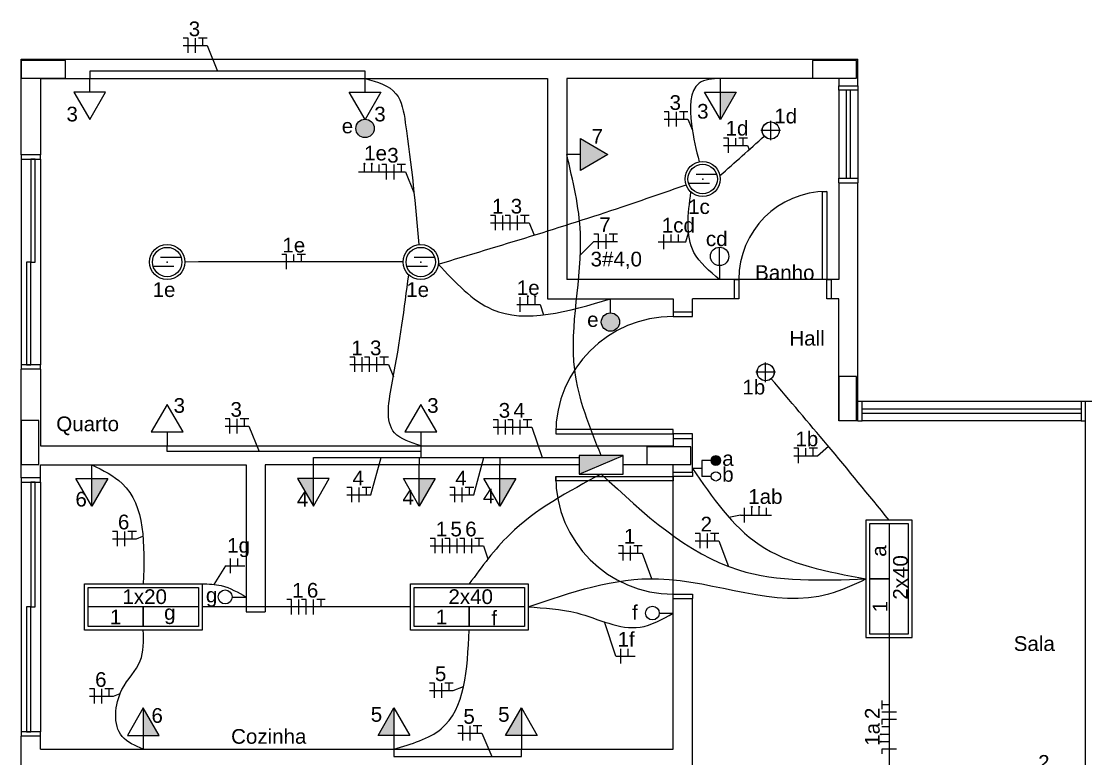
# Model space of a CAD drawing. Header units: millimetres. Extents: x 425 to 646, y 332 to 411.
# Drawn here: x 468.03 to 475.27, y 385.26 to 390.27 of the extents above; entities that cross this region are included whole.
import ezdxf
from ezdxf.enums import TextEntityAlignment as Align

# ---------------------------------------------------------------- set-up
doc = ezdxf.new("R2010")
doc.units = ezdxf.units.MM
for name, color, linetype in [('BASE', 7, 'Continuous'), ('Chamada', 7, 'Continuous'), ('E_LUMINO', 160, 'Continuous'), ('Elétrico', 5, 'Continuous'), ('Texto - Elétrica', 3, 'Continuous'), ('texto - elétrico', 3, 'Continuous')]:
    doc.layers.add(name, color=color, linetype=linetype)
doc.styles.add('ARIAL', font='arial.ttf')

# ---------------------------------------------------------------- blocks, each defined once
blk = doc.blocks.new('A$C3E3F6338')
for p, q in [((-0.0172, -0.0409), (-0.158, -0.0409)), ((-0.0672, -0.1009), (-0.208, -0.1009))]:
    blk.add_line(p, q)
for radius in [0.12, 0.1]:
    blk.add_circle((-0.1126, -0.0709), radius)
at = {"linetype": 'Continuous'}
blk.add_point((-0.1126, -0.0709), dxfattribs=at)

msp = doc.modelspace()

# ---------------------------------------------------------------- hatches: boundary and pattern name
at = {"layer": 'Elétrico'}
for points in [[(472.78354, 389.60511), (472.78354, 389.7926), (472.89179, 389.7926)], [(470.42924, 389.54531, 1), (470.30424, 389.54531, 1)], [(472.09857, 388.22807, 1), (471.97357, 388.22807, 1)], [(472.12348, 387.31885), (471.82348, 387.31885), (471.82348, 387.19385)], [(468.50821, 386.9751), (468.50821, 387.1626), (468.61646, 387.1626)], [(469.90674, 387.1626), (470.015, 387.1626), (470.01499, 386.9751)], [(470.73575, 386.9751), (470.73575, 387.1626), (470.844, 387.1626)], [(471.28301, 386.9751), (471.28301, 387.1626), (471.39126, 387.1626)], [(468.85821, 385.4151), (468.96646, 385.4151), (468.85821, 385.6026)], [(470.56341, 385.6026), (470.56341, 385.4151), (470.45516, 385.4151)], [(471.42996, 385.6026), (471.42996, 385.4151), (471.32171, 385.4151)]]:
    msp.add_hatch(color=256, dxfattribs=at).paths.add_polyline_path(points)
h = msp.add_hatch(color=256, dxfattribs=at)
h.paths.add_polyline_path([(471.83145, 389.476), (472.01894, 389.36775), (471.88037, 389.28774), (471.83145, 389.28774)])
h.paths.add_polyline_path([(471.83145, 389.28774), (471.88037, 389.28774), (471.83145, 389.2595)])
at = {"layer": 'Elétrico', "linetype": 'Continuous', "lineweight": -2}
for points in [[(472.78409, 387.28566), (472.78397, 387.28838), (472.78361, 387.29108), (472.78302, 387.29374), (472.7822, 387.29634), (472.78116, 387.29886), (472.7799, 387.30128), (472.77844, 387.30358), (472.77678, 387.30574), (472.77494, 387.30775), (472.77293, 387.30959), (472.77076, 387.31125), (472.76847, 387.31272), (472.76605, 387.31397), (472.76353, 387.31502), (472.76093, 387.31584), (472.75827, 387.31643), (472.75557, 387.31678), (472.75284, 387.3169), (472.75012, 387.31678), (472.74742, 387.31643), (472.74476, 387.31584), (472.74216, 387.31502), (472.73964, 387.31397), (472.73722, 387.31272), (472.73493, 387.31125), (472.73276, 387.30959), (472.73075, 387.30775), (472.72891, 387.30574), (472.72725, 387.30358), (472.72579, 387.30128), (472.72453, 387.29886), (472.72349, 387.29634), (472.72267, 387.29374), (472.72208, 387.29108), (472.72172, 387.28838), (472.7216, 387.28566), (472.75284, 387.28566)], [(472.72159, 387.28566), (472.72171, 387.28294), (472.72207, 387.28023), (472.72266, 387.27757), (472.72348, 387.27497), (472.72452, 387.27246), (472.72578, 387.27004), (472.72725, 387.26774), (472.7289, 387.26558), (472.73075, 387.26357), (472.73276, 387.26173), (472.73492, 387.26007), (472.73722, 387.2586), (472.73963, 387.25734), (472.74215, 387.2563), (472.74475, 387.25548), (472.74741, 387.25489), (472.75011, 387.25454), (472.75284, 387.25442), (472.75556, 387.25454), (472.75826, 387.25489), (472.76092, 387.25548), (472.76352, 387.2563), (472.76604, 387.25734), (472.76846, 387.2586), (472.77076, 387.26007), (472.77292, 387.26173), (472.77493, 387.26357), (472.77677, 387.26558), (472.77843, 387.26774), (472.77989, 387.27004), (472.78115, 387.27246), (472.7822, 387.27497), (472.78302, 387.27757), (472.78361, 387.28023), (472.78396, 387.28294), (472.78408, 387.28566), (472.75284, 387.28566)]]:
    msp.add_hatch(color=256, dxfattribs=at).paths.add_polyline_path(points)

# ---------------------------------------------------------------- linework, layer by layer
at = {"layer": 'BASE'}
for p, q in [((468.02823, 390.01636), (473.71827, 390.01636)), ((468.02823, 389.36636), (468.02823, 390.01636)), ((473.71827, 389.83635), (473.71827, 390.01636)), ((468.15821, 389.88635), (468.15821, 389.36636)), ((468.15821, 389.88635), (471.60821, 389.88635)), ((471.60821, 389.88635), (471.60821, 388.38635)), ((473.58829, 389.88635), (471.73819, 389.88635)), ((471.73819, 389.88635), (471.73819, 388.51636)), ((473.58829, 389.88635), (473.58829, 389.83635)), ((473.58829, 389.83635), (473.71827, 389.83635)), ((468.15821, 389.36636), (468.02823, 389.36636)), ((473.58829, 389.17636), (473.58829, 388.51636)), ((473.58829, 389.17636), (473.71827, 389.17636)), ((473.71827, 387.68635), (473.71827, 389.17636)), ((472.87828, 388.51636), (471.73819, 388.51636)), ((473.58829, 388.51636), (472.87828, 388.51636)), ((472.87828, 388.51636), (472.87828, 388.38635)), ((473.58829, 388.51636), (473.53829, 388.51636)), ((473.53829, 388.51636), (473.53829, 388.38635)), ((471.60821, 388.38635), (472.46324, 388.38635)), ((472.46324, 388.38635), (472.46324, 388.29635)), ((472.59322, 388.29635), (472.59322, 388.38635)), ((472.87828, 388.38635), (472.59322, 388.38635)), ((473.58829, 388.38635), (473.53829, 388.38635)), ((473.58829, 387.55635), (473.58829, 388.38635)), ((472.46324, 388.29635), (472.59322, 388.29635)), ((468.02823, 387.16885), (468.02823, 387.90636)), ((468.15821, 387.90636), (468.02823, 387.90636)), ((468.15821, 387.90636), (468.15821, 387.38635)), ((473.71827, 387.55635), (473.71827, 387.68635)), ((475.26827, 387.55635), (475.26827, 387.68635)), ((475.68326, 387.68635), (475.26827, 387.68635)), ((473.71827, 387.55635), (473.58829, 387.55635)), ((475.26827, 383.25635), (475.26827, 387.55635)), ((468.15821, 387.38635), (472.46324, 387.38635)), ((472.46324, 387.43635), (472.46324, 387.38635)), ((472.46324, 387.43635), (472.59322, 387.43635)), ((472.59322, 387.20635), (472.59322, 387.43635)), ((468.15821, 387.25635), (469.55821, 387.25635)), ((468.15821, 387.16885), (468.15821, 387.25635)), ((469.55821, 387.25635), (469.55821, 386.25635)), ((471.82348, 387.25635), (469.68819, 387.25635)), ((469.68819, 387.25635), (469.68819, 386.25635)), ((472.46324, 387.25635), (472.12348, 387.25635)), ((472.46324, 387.20635), (472.46324, 387.25635)), ((468.15821, 387.16885), (468.02823, 387.16885)), ((472.46324, 387.20635), (472.59322, 387.20635)), ((472.46324, 386.37634), (472.46324, 387.17634)), ((472.46324, 385.32135), (472.46324, 386.34635)), ((472.46324, 386.34635), (472.59322, 386.34635)), ((472.59322, 383.25635), (472.59322, 386.34635)), ((469.55821, 386.25635), (469.68819, 386.25635)), ((468.15821, 385.40885), (468.02823, 385.40885)), ((468.02823, 385.10385), (468.02823, 385.40885)), ((468.15821, 385.32135), (468.15821, 385.40885)), ((468.15821, 385.32135), (472.46324, 385.32135))]:
    msp.add_line(p, q, dxfattribs=at)
at = {"layer": 'BASE', "linetype": 'Continuous'}
for p, q in [((473.58829, 389.80635), (473.58829, 389.20635)), ((473.71827, 389.80635), (473.71827, 389.20635)), ((468.02823, 389.33635), (468.02823, 387.93635)), ((468.15821, 389.33635), (468.15821, 387.93635)), ((475.23829, 387.68635), (473.7483, 387.68635)), ((475.23829, 387.55635), (473.7483, 387.55635)), ((468.02823, 387.13884), (468.02823, 385.43884)), ((468.15821, 387.13884), (468.15821, 385.43884))]:
    msp.add_line(p, q, dxfattribs=at)
at = {"layer": 'BASE'}
for points in [[(468.32823, 389.88783), (468.32823, 389.94783), (468.32823, 390.00783), (468.17823, 390.00783), (468.02823, 390.00783), (468.02823, 389.94783), (468.02823, 389.88783), (468.17823, 389.88783), (468.32823, 389.88783)], [(473.70923, 389.88783), (473.70923, 389.94783), (473.70923, 390.00783), (473.55923, 390.00783), (473.40923, 390.00783), (473.40923, 389.94783), (473.40923, 389.88783), (473.55923, 389.88783), (473.70923, 389.88783)], [(473.58923, 387.55783), (473.64923, 387.55783), (473.70923, 387.55783), (473.70923, 387.70783), (473.70923, 387.85783), (473.64923, 387.85783), (473.58923, 387.85783), (473.58923, 387.70783), (473.58923, 387.55783)], [(468.02823, 387.25783), (468.08823, 387.25783), (468.14823, 387.25783), (468.14823, 387.40783), (468.14823, 387.55783), (468.08823, 387.55783), (468.02823, 387.55783), (468.02823, 387.40783), (468.02823, 387.25783)], [(472.58373, 387.25783), (472.58373, 387.31783), (472.58373, 387.37783), (472.43373, 387.37783), (472.28373, 387.37783), (472.28373, 387.31783), (472.28373, 387.25783), (472.43373, 387.25783), (472.58373, 387.25783)]]:
    msp.add_lwpolyline(points, close=True, dxfattribs=at)
at = {"layer": 'BASE', "linetype": 'Continuous'}
for points in [[(473.71827, 389.83635), (473.71827, 389.80635), (473.58829, 389.80635), (473.58829, 389.83635)], [(468.02823, 389.36636), (468.02823, 389.33635), (468.15821, 389.33635), (468.15821, 389.36636)], [(473.58829, 389.17636), (473.58829, 389.20635), (473.71827, 389.20635), (473.71827, 389.17636)], [(472.87828, 388.51636), (472.90831, 388.51636), (472.90831, 388.38635), (472.87828, 388.38635)], [(473.53829, 388.38635), (473.50831, 388.38635), (473.50831, 388.51636), (473.53829, 388.51636)], [(472.46324, 388.29635), (472.46324, 388.26636), (472.59322, 388.26636), (472.59322, 388.29635)], [(468.15821, 387.90636), (468.15821, 387.93635), (468.02823, 387.93635), (468.02823, 387.90636)], [(473.71827, 387.55635), (473.7483, 387.55635), (473.7483, 387.68635), (473.71827, 387.68635)], [(475.26827, 387.68635), (475.23829, 387.68635), (475.23829, 387.55635), (475.26827, 387.55635)], [(472.59322, 387.43635), (472.59322, 387.46636), (472.46324, 387.46636), (472.46324, 387.43635)], [(468.02823, 387.16885), (468.02823, 387.13884), (468.15821, 387.13884), (468.15821, 387.16885)], [(472.59322, 387.20635), (472.59322, 387.17634), (472.46324, 387.17634), (472.46324, 387.20635)], [(472.46324, 386.34635), (472.46324, 386.37634), (472.59322, 386.37634), (472.59322, 386.34635)], [(468.15821, 385.40885), (468.15821, 385.43884), (468.02823, 385.43884), (468.02823, 385.40885)]]:
    msp.add_lwpolyline(points, dxfattribs=at)
for points in [[(473.63829, 389.80635), (473.63829, 389.20635), (473.66827, 389.20635), (473.66827, 389.80635), (473.63829, 389.80635)], [(468.09322, 389.33635), (468.09322, 388.63635), (468.1232, 388.63635), (468.1232, 389.33635), (468.09322, 389.33635)], [(473.50831, 388.51636), (473.47828, 388.51636), (473.47828, 389.11636), (473.50831, 389.11636), (473.50831, 388.51636)], [(468.06324, 388.63635), (468.06324, 387.93635), (468.09322, 387.93635), (468.09322, 388.63635), (468.06324, 388.63635)], [(475.23829, 387.60635), (473.7483, 387.60635), (473.7483, 387.63635), (475.23829, 387.63635), (475.23829, 387.60635)], [(472.46324, 387.46636), (472.46324, 387.49635), (471.66324, 387.49635), (471.66324, 387.46636), (472.46324, 387.46636)], [(472.46324, 387.17634), (472.46324, 387.14635), (471.66324, 387.14635), (471.66324, 387.17634), (472.46324, 387.17634)], [(468.09322, 387.13884), (468.09322, 386.28884), (468.1232, 386.28884), (468.1232, 387.13884), (468.09322, 387.13884)], [(468.06324, 386.28884), (468.06324, 385.43884), (468.09322, 385.43884), (468.09322, 386.28884), (468.06324, 386.28884)]]:
    msp.add_lwpolyline(points, close=True, dxfattribs=at)
for centre, radius, start, end in [((473.50831, 388.51636), 0.6, 90, 180), ((472.46324, 387.46636), 0.8, 90, 180), ((472.46324, 387.17634), 0.8, 180, 270)]:
    msp.add_arc(centre, radius, start, end, dxfattribs=at)
at = {"layer": 'Chamada', "linetype": 'Continuous'}
for p, q in [((469.13004, 390.10918), (469.29253, 390.10918)), ((472.40073, 389.60772), (472.56323, 389.60772)), ((472.80578, 389.42872), (472.96828, 389.42872)), ((470.32218, 389.249), (470.64279, 389.249)), ((471.22007, 388.90246), (471.48256, 388.90246)), ((471.92238, 388.77613), (472.08487, 388.77613)), ((472.35948, 388.77321), (472.54753, 388.77321)), ((471.39992, 388.3475), (471.55823, 388.3475)), ((470.26325, 387.93825), (470.52575, 387.93825)), ((469.41397, 387.51939), (469.57646, 387.51939)), ((471.23862, 387.51311), (471.50112, 387.51311)), ((473.28243, 387.31858), (473.44492, 387.31858)), ((470.24368, 387.05194), (470.40617, 387.05194)), ((470.94324, 387.05194), (471.10574, 387.05194)), ((472.92009, 386.91414), (473.13105, 386.91414)), ((468.6484, 386.75328), (468.81089, 386.75328)), ((472.61176, 386.73897), (472.77425, 386.73897)), ((470.81028, 386.70551), (471.17277, 386.70551)), ((472.08983, 386.65574), (472.25233, 386.65574)), ((469.41743, 386.56981), (469.54868, 386.56981)), ((472.07279, 385.95447), (472.20403, 385.95447)), ((470.80457, 385.72112), (470.96706, 385.72112)), ((468.49307, 385.68129), (468.65557, 385.68129)), ((470.99823, 385.42995), (471.16073, 385.42995))]:
    msp.add_line(p, q, dxfattribs=at)
at = {"layer": 'Chamada'}
for p, q in [((469.29253, 390.10918), (469.36194, 389.93614)), ((472.56323, 389.60772), (472.59309, 389.53328)), ((472.96828, 389.42872), (472.97939, 389.40102)), ((470.64279, 389.249), (470.6992, 389.10837)), ((471.48256, 388.90246), (471.51602, 388.81904)), ((472.54753, 388.77321), (472.56661, 388.83555)), ((471.92238, 388.77613), (471.83116, 388.68523)), ((471.55823, 388.3475), (471.58051, 388.27642)), ((470.52575, 387.93825), (470.55921, 387.85484)), ((469.57646, 387.51939), (469.64587, 387.34635)), ((471.50112, 387.51311), (471.57053, 387.30635)), ((473.44492, 387.31858), (473.51836, 387.38245)), ((470.40617, 387.05194), (470.47558, 387.30635)), ((471.10574, 387.05194), (471.17514, 387.30635)), ((472.92009, 386.91414), (472.8422, 386.89864)), ((468.81089, 386.75328), (468.85581, 386.77108)), ((472.77425, 386.73897), (472.83776, 386.56485)), ((471.17277, 386.70551), (471.20285, 386.61591)), ((472.25233, 386.65574), (472.31583, 386.48162)), ((469.41743, 386.56981), (469.33876, 386.44233)), ((472.07279, 385.95447), (471.99624, 386.18693)), ((470.96706, 385.72112), (471.03647, 385.74863)), ((468.65557, 385.68129), (468.70048, 385.69909)), ((471.16073, 385.42995), (471.23014, 385.27135))]:
    msp.add_line(p, q, dxfattribs=at)
at = {"layer": 'E_LUMINO'}
for p, q in [((473.12576, 389.46453), (473.12576, 389.59818)), ((473.12576, 389.46453), (473.12576, 389.59818)), ((473.19259, 389.53135), (473.05894, 389.53135)), ((473.09122, 387.81953), (473.09122, 387.95318)), ((473.09122, 387.81953), (473.09122, 387.95318)), ((473.15805, 387.88635), (473.0244, 387.88635))]:
    msp.add_line(p, q, dxfattribs=at)
for points in [[(473.77372, 386.88047), (473.77372, 386.08047), (474.08872, 386.08047), (474.08872, 386.88047)], [(473.79872, 386.85547), (473.79872, 386.10547), (474.06372, 386.10547), (474.06372, 386.85547)], [(469.25821, 386.13135), (468.45821, 386.13135), (468.45821, 386.44635), (469.25821, 386.44635)], [(471.47571, 386.13135), (470.67571, 386.13135), (470.67571, 386.44635), (471.47571, 386.44635)], [(469.23321, 386.15635), (468.48321, 386.15635), (468.48321, 386.42135), (469.23321, 386.42135)], [(471.45071, 386.15635), (470.70071, 386.15635), (470.70071, 386.42135), (471.45071, 386.42135)]]:
    msp.add_lwpolyline(points, close=True, dxfattribs=at)
for points in [[(473.93122, 386.85547), (473.93122, 386.48047), (473.79872, 386.48047), (473.93122, 386.48047), (473.93122, 386.10547)], [(469.23321, 386.28885), (468.85821, 386.28885), (468.85821, 386.15635), (468.85821, 386.28885), (468.48321, 386.28885)], [(471.45071, 386.28885), (471.07571, 386.28885), (471.07571, 386.15635), (471.07571, 386.28885), (470.70071, 386.28885)]]:
    msp.add_lwpolyline(points, dxfattribs=at)
for centre in [(473.12576, 389.53135), (473.12641, 389.53135), (473.09122, 387.88635), (473.09187, 387.88635)]:
    msp.add_circle(centre, 0.058, dxfattribs=at)
at = {"layer": 'Elétrico', "linetype": 'Continuous'}
for p, q in [((469.16337, 390.15918), (469.13004, 390.15918)), ((469.16337, 390.05918), (469.16337, 390.15918)), ((469.21337, 390.05918), (469.21337, 390.15918)), ((469.29253, 390.15918), (469.23421, 390.15918)), ((469.26337, 390.10918), (469.26337, 390.15918)), ((468.49337, 389.7926), (468.49337, 389.88635)), ((470.36661, 389.7926), (470.36661, 389.88635)), ((472.78354, 389.60511), (472.78354, 389.88635)), ((472.43406, 389.65772), (472.40073, 389.65772)), ((472.43406, 389.55772), (472.43406, 389.65772)), ((472.48406, 389.55772), (472.48406, 389.65772)), ((472.56323, 389.65772), (472.5049, 389.65772)), ((472.53406, 389.60772), (472.53406, 389.65772)), ((472.83911, 389.47872), (472.80578, 389.47872)), ((472.83911, 389.37872), (472.83911, 389.47872)), ((472.88911, 389.42872), (472.88911, 389.47872)), ((472.96828, 389.47872), (472.90995, 389.47872)), ((472.93911, 389.42872), (472.93911, 389.47872)), ((471.83145, 389.36775), (471.7377, 389.36775)), ((470.36363, 389.249), (470.36363, 389.29902)), ((470.41363, 389.24897), (470.41363, 389.299)), ((470.46363, 389.24897), (470.46363, 389.299)), ((470.51363, 389.299), (470.4803, 389.299)), ((470.51363, 389.199), (470.51363, 389.299)), ((470.56363, 389.199), (470.56363, 389.299)), ((470.64279, 389.299), (470.58447, 389.299)), ((470.61363, 389.249), (470.61363, 389.299)), ((471.2534, 388.95246), (471.22007, 388.95246)), ((471.2534, 388.85246), (471.2534, 388.95246)), ((471.3034, 388.85246), (471.3034, 388.95246)), ((471.3534, 388.95246), (471.32007, 388.95246)), ((471.3534, 388.85246), (471.3534, 388.95246)), ((471.4034, 388.85246), (471.4034, 388.95246)), ((471.48256, 388.95246), (471.42423, 388.95246)), ((471.4534, 388.90246), (471.4534, 388.95246)), ((471.95571, 388.82613), (471.92238, 388.82613)), ((471.95571, 388.72613), (471.95571, 388.82613)), ((472.00571, 388.72613), (472.00571, 388.82613)), ((472.08487, 388.82613), (472.02654, 388.82613)), ((472.05571, 388.77613), (472.05571, 388.82613)), ((472.39961, 388.72321), (472.39961, 388.82321)), ((472.44961, 388.77321), (472.44961, 388.82321)), ((472.49961, 388.77321), (472.49961, 388.82321)), ((469.83322, 388.68749), (469.79989, 388.68749)), ((469.83322, 388.58749), (469.83322, 388.68749)), ((469.88322, 388.63749), (469.88322, 388.68749)), ((469.96238, 388.68749), (469.90405, 388.68749)), ((469.93322, 388.63749), (469.93322, 388.68749)), ((471.42284, 388.2975), (471.42284, 388.3975)), ((471.47284, 388.34748), (471.47284, 388.3975)), ((471.52284, 388.3475), (471.52284, 388.39753)), ((470.29658, 387.98825), (470.26325, 387.98825)), ((470.29658, 387.88825), (470.29658, 387.98825)), ((470.34658, 387.88825), (470.34658, 387.98825)), ((470.39658, 387.98825), (470.36325, 387.98825)), ((470.39658, 387.88825), (470.39658, 387.98825)), ((470.44658, 387.88825), (470.44658, 387.98825)), ((470.52575, 387.98825), (470.46742, 387.98825)), ((470.49658, 387.93825), (470.49658, 387.98825)), ((469.4473, 387.56939), (469.41397, 387.56939)), ((469.4473, 387.46939), (469.4473, 387.56939)), ((469.4973, 387.46939), (469.4973, 387.56939)), ((469.57646, 387.56939), (469.51814, 387.56939)), ((469.5473, 387.51939), (469.5473, 387.56939)), ((471.27195, 387.56311), (471.23862, 387.56311)), ((471.27195, 387.46311), (471.27195, 387.56311)), ((471.32195, 387.46311), (471.32195, 387.56311)), ((471.37195, 387.56311), (471.33862, 387.56311)), ((471.37195, 387.46311), (471.37195, 387.56311)), ((471.42195, 387.46311), (471.42195, 387.56311)), ((471.50112, 387.56311), (471.44279, 387.56311)), ((471.47195, 387.51311), (471.47195, 387.56311)), ((469.02071, 387.4801), (469.02071, 387.38635)), ((470.74571, 387.4801), (470.74571, 387.38635)), ((473.31576, 387.36858), (473.28243, 387.36858)), ((473.31576, 387.26858), (473.31576, 387.36858)), ((473.36576, 387.31858), (473.36576, 387.36858)), ((473.44492, 387.36858), (473.38659, 387.36858)), ((473.41576, 387.31858), (473.41576, 387.36858)), ((468.50821, 386.9751), (468.50821, 387.25635)), ((470.01499, 386.9751), (470.015, 387.25635)), ((470.73575, 386.9751), (470.73575, 387.25635)), ((471.28301, 386.9751), (471.28301, 387.25635)), ((470.27701, 387.10194), (470.24368, 387.10194)), ((470.27701, 387.00194), (470.27701, 387.10194)), ((470.32701, 387.00194), (470.32701, 387.10194)), ((470.40617, 387.10194), (470.34784, 387.10194)), ((470.37701, 387.05194), (470.37701, 387.10194)), ((470.97657, 387.10194), (470.94324, 387.10194)), ((470.97657, 387.00194), (470.97657, 387.10194)), ((471.02657, 387.00194), (471.02657, 387.10194)), ((471.10574, 387.10194), (471.04741, 387.10194)), ((471.07657, 387.05194), (471.07657, 387.10194)), ((472.94823, 386.86411), (472.94823, 386.96416)), ((472.99823, 386.91411), (472.99823, 386.96414)), ((473.04823, 386.91411), (473.04823, 386.96414)), ((473.09823, 386.91409), (473.09823, 386.96411)), ((468.68173, 386.80328), (468.6484, 386.80328)), ((468.68173, 386.70328), (468.68173, 386.80328)), ((468.73173, 386.70328), (468.73173, 386.80328)), ((468.81089, 386.80328), (468.75256, 386.80328)), ((468.78173, 386.75328), (468.78173, 386.80328)), ((472.64509, 386.78897), (472.61176, 386.78897)), ((472.64509, 386.68897), (472.64509, 386.78897)), ((472.69509, 386.68897), (472.69509, 386.78897)), ((472.77425, 386.78897), (472.71593, 386.78897)), ((472.74509, 386.73897), (472.74509, 386.78897)), ((470.84361, 386.75551), (470.81028, 386.75551)), ((470.84361, 386.65551), (470.84361, 386.75551)), ((470.89361, 386.65551), (470.89361, 386.75551)), ((470.94361, 386.75551), (470.91028, 386.75551)), ((470.94361, 386.65551), (470.94361, 386.75551)), ((470.99361, 386.65551), (470.99361, 386.75551)), ((471.04361, 386.75551), (471.01028, 386.75551)), ((471.04361, 386.65551), (471.04361, 386.75551)), ((471.09361, 386.65551), (471.09361, 386.75551)), ((471.17277, 386.75551), (471.11444, 386.75551)), ((471.14361, 386.70551), (471.14361, 386.75551)), ((472.12316, 386.70574), (472.08983, 386.70574)), ((472.12316, 386.60574), (472.12316, 386.70574)), ((472.17316, 386.60574), (472.17316, 386.70574)), ((472.25233, 386.70574), (472.194, 386.70574)), ((472.22316, 386.65574), (472.22316, 386.70574)), ((469.45076, 386.51981), (469.45076, 386.61981)), ((469.50076, 386.56981), (469.50076, 386.61981)), ((469.86696, 386.33885), (469.83363, 386.33885)), ((469.86696, 386.23885), (469.86696, 386.33885)), ((469.91696, 386.23885), (469.91696, 386.33885)), ((469.96696, 386.33885), (469.93363, 386.33885)), ((469.96696, 386.23885), (469.96696, 386.33885)), ((470.01696, 386.23885), (470.01696, 386.33885)), ((470.09613, 386.33885), (470.0378, 386.33885)), ((470.06696, 386.28885), (470.06696, 386.33885)), ((472.10612, 385.90447), (472.10612, 386.00447)), ((472.15612, 385.95447), (472.15612, 386.00447)), ((468.5264, 385.73129), (468.49307, 385.73129)), ((468.5264, 385.63129), (468.5264, 385.73129)), ((468.5764, 385.63129), (468.5764, 385.73129)), ((468.65557, 385.73129), (468.59724, 385.73129)), ((468.6264, 385.68129), (468.6264, 385.73129)), ((470.8379, 385.77112), (470.80457, 385.77112)), ((470.8379, 385.67112), (470.8379, 385.77112)), ((470.8879, 385.67112), (470.8879, 385.77112)), ((470.96706, 385.77112), (470.90873, 385.77112)), ((470.9379, 385.72112), (470.9379, 385.77112)), ((473.88122, 385.65143), (473.88122, 385.5931)), ((468.85821, 385.6026), (468.85821, 385.32135)), ((470.56341, 385.6026), (470.56341, 385.32135)), ((471.42996, 385.6026), (471.42996, 385.32135)), ((473.93122, 385.62227), (473.88122, 385.62227)), ((473.98122, 385.57227), (473.88122, 385.57227)), ((473.98122, 385.52227), (473.88122, 385.52227)), ((473.88122, 385.52227), (473.88122, 385.48894)), ((471.03156, 385.47995), (470.99823, 385.47995)), ((471.03156, 385.37995), (471.03156, 385.47995)), ((471.08156, 385.37995), (471.08156, 385.47995)), ((471.16073, 385.47995), (471.1024, 385.47995)), ((471.13156, 385.42995), (471.13156, 385.47995)), ((473.93125, 385.47227), (473.88122, 385.47227)), ((473.93125, 385.42227), (473.88122, 385.42227)), ((473.93122, 385.37227), (473.8812, 385.37227)), ((473.98125, 385.32227), (473.88125, 385.32227)), ((473.88125, 385.32227), (473.88125, 385.28894))]:
    msp.add_line(p, q, dxfattribs=at)
at = {"layer": 'Elétrico'}
for p, q in [((470.36733, 389.93614), (468.49337, 389.93614)), ((468.49337, 389.93614), (468.49337, 389.88635)), ((470.36733, 389.88614), (470.36733, 389.93614)), ((472.7782, 388.61214), (472.77765, 388.73714)), ((472.77807, 388.61214), (472.77828, 388.51636)), ((472.03594, 388.29057), (472.03572, 388.38635)), ((469.02071, 387.34635), (469.02071, 387.38635)), ((470.74571, 387.38635), (470.74571, 387.30635)), ((470.74571, 387.34635), (469.02071, 387.34635)), ((470.015, 387.25635), (470.015, 387.30635)), ((470.015, 387.30635), (470.73575, 387.30635)), ((470.73575, 387.30635), (470.73575, 387.25635)), ((470.73575, 387.30635), (471.28301, 387.30635)), ((471.28301, 387.30635), (471.28301, 387.25635)), ((471.28301, 387.30635), (471.82348, 387.30635)), ((471.82348, 387.19385), (472.12348, 387.31885)), ((470.56341, 385.32135), (470.56341, 385.27135)), ((470.56341, 385.27135), (471.42996, 385.27135)), ((471.42996, 385.27135), (471.42996, 385.32135))]:
    msp.add_line(p, q, dxfattribs=at)
at = {"layer": 'Elétrico', "linetype": 'Continuous', "lineweight": -2}
for p, q in [((472.65747, 387.23153), (472.59322, 387.23153)), ((472.65747, 387.28566), (472.65747, 387.17741)), ((472.72147, 387.28566), (472.65747, 387.28566)), ((472.72147, 387.17741), (472.65747, 387.17741)), ((469.46242, 386.3567), (469.55821, 386.35635)), ((472.36745, 386.24705), (472.46324, 386.24635))]:
    msp.add_line(p, q, dxfattribs=at)
at = {"layer": 'Elétrico', "linetype": 'Continuous', "lineweight": 0}
for q in [(472.72159, 387.28566), (472.7216, 387.28566), (472.78409, 387.28566), (472.78408, 387.28566)]:
    msp.add_line((472.75284, 387.28566), q, dxfattribs=at)
at = {"layer": 'Elétrico', "linetype": 'Continuous'}
for points in [[(468.38511, 389.7926), (468.49336, 389.60511), (468.60162, 389.79261), (468.38511, 389.7926, 1.7320254)], [(470.47486, 389.7926), (470.36661, 389.60511), (470.25836, 389.79261), (470.47486, 389.7926, -1.7320254)], [(472.89179, 389.7926), (472.78354, 389.60511), (472.67529, 389.79261), (472.89179, 389.7926, -1.7320254)], [(471.83145, 389.476), (472.01894, 389.36775), (471.83145, 389.2595), (471.83145, 389.476, -1.7320254)], [(469.12896, 387.4801), (469.02071, 387.6676), (468.91246, 387.4801), (469.12896, 387.4801, 1.7320254)], [(470.85396, 387.4801), (470.74571, 387.6676), (470.63746, 387.4801), (470.85396, 387.4801, 1.7320254)], [(468.61646, 387.1626), (468.50821, 386.9751), (468.39996, 387.1626), (468.61646, 387.1626, -1.7320254)], [(469.90674, 387.1626), (470.01499, 386.9751), (470.12325, 387.1626), (469.90674, 387.1626, 1.7320254)], [(470.844, 387.1626), (470.73575, 386.9751), (470.62749, 387.1626), (470.844, 387.1626, -1.7320254)], [(471.39126, 387.1626), (471.28301, 386.9751), (471.17476, 387.1626), (471.39126, 387.1626, -1.7320254)], [(468.96646, 385.4151), (468.85821, 385.6026), (468.74996, 385.4151), (468.96646, 385.4151, 1.7320254)], [(470.45516, 385.4151), (470.56341, 385.6026), (470.67166, 385.4151), (470.45516, 385.4151, -1.7320254)], [(471.32171, 385.4151), (471.42996, 385.6026), (471.53821, 385.4151), (471.32171, 385.4151, -1.7320254)]]:
    msp.add_lwpolyline(points, format="xyb", dxfattribs=at)
at = {"layer": 'Elétrico'}
msp.add_lwpolyline([(472.12348, 387.31885), (471.82348, 387.31885), (471.82348, 387.19385), (472.12348, 387.19385)], close=True, dxfattribs=at)
at = {"layer": 'Elétrico', "linetype": 'Continuous', "lineweight": -2}
for centre, radius in [((470.36674, 389.54531), 0.0625), ((472.77793, 388.67464), 0.0625), ((472.03607, 388.22807), 0.0625), ((472.75272, 387.28566), 0.03125), ((472.75272, 387.17741), 0.03125), ((469.41505, 386.35722), 0.04738), ((472.32092, 386.24756), 0.04688)]:
    msp.add_circle(centre, radius, dxfattribs=at)
at = {"layer": 'Elétrico', "linetype": 'Continuous'}
for centre in [(470.36363, 389.30525), (470.41363, 389.30525), (471.47284, 388.40375), (471.52284, 388.40375), (472.99823, 386.97036), (473.04823, 386.97036), (473.87497, 385.42227), (473.87497, 385.37227)]:
    msp.add_circle(centre, 0.00313, dxfattribs=at)
at = {"layer": 'Elétrico', "linetype": 'Continuous', "lineweight": 0}
for start, end in [(359.999846, 180.000155), (180.000155, 359.999846)]:
    msp.add_arc((472.75284, 387.28566), 0.03124, start, end, dxfattribs=at)
at = {"layer": 'Elétrico'}
for points in [[(470.36661, 389.88635), (470.5771, 389.78175), (470.64042, 389.5846), (470.73247, 388.75562)], [(472.78354, 389.88635), (472.63923, 389.85306), (472.58739, 389.57497), (472.63936, 389.31896)], [(472.78101, 389.22439), (473.08244, 389.49278)], [(471.97348, 387.31885), (471.79273, 387.90273), (471.83158, 388.83204), (471.73819, 389.36775)], [(470.86484, 388.62195), (472.11631, 389.01215), (472.54983, 389.16212)], [(472.77828, 388.51636), (472.6042, 388.70227), (472.5834, 389.11177)], [(470.62573, 388.63846), (469.14071, 388.63651)], [(470.86484, 388.62195), (471.23052, 388.31425), (472.03572, 388.38635)], [(470.74571, 387.38635), (470.56799, 387.47305), (470.55397, 387.82672), (470.66389, 388.54857)], [(473.93122, 386.88047), (473.51074, 387.39159), (473.12935, 387.84208)], [(468.50821, 387.25635), (468.7137, 387.13015), (468.85821, 386.44635)], [(472.59322, 387.23153), (473.04653, 386.71439), (473.77372, 386.48047)], [(471.97348, 387.19385), (471.34887, 386.78097), (471.07571, 386.44635)], [(471.97348, 387.19385), (472.9067, 386.54097), (473.77372, 386.48047)], [(469.25821, 386.44635), (469.38842, 386.43431), (469.55821, 386.35635)], [(471.47571, 386.28885), (472.36332, 386.48105), (473.52164, 386.37758), (473.77372, 386.48047)], [(470.67571, 386.28885), (469.25821, 386.28885)], [(471.47571, 386.28885), (471.80706, 386.24824), (472.23699, 386.15145), (472.46251, 386.24636)], [(468.85821, 385.32135), (468.71434, 385.40857), (468.71308, 385.72648), (468.83719, 385.92215), (468.85821, 386.13135)], [(470.56341, 385.32135), (470.88362, 385.45948), (471.07571, 386.13135)], [(473.93122, 386.10547), (473.93122, 384.73906)]]:
    msp.add_spline(points, degree=3, dxfattribs=at)

# ---------------------------------------------------------------- block references
at = {"layer": 'E_LUMINO', "linetype": 'Continuous'}
for p in [(472.77585, 389.27222), (469.13332, 388.70721), (470.85832, 388.70721)]:
    msp.add_blockref('A$C3E3F6338', p, dxfattribs=at)

# ---------------------------------------------------------------- texts
at = {"layer": 'Texto - Elétrica', "linetype": 'Continuous', "style": 'ARIAL'}
for s, p in [('3', (469.16729, 390.17314)), ('3', (472.43799, 389.67168)), ('1d', (472.81874, 389.4971)), ('1e', (470.36044, 389.32781)), ('3', (470.51755, 389.31296)), ('1', (471.23009, 388.96642)), ('3', (471.35732, 388.96642)), ('7', (471.95963, 388.84009)), ('1cd', (472.38505, 388.83718)), ('1e', (469.80444, 388.70145)), ('3#4,0', (471.9007, 388.60646)), ('1e', (471.39911, 388.41146)), ('1', (470.27328, 388.00222)), ('3', (470.40051, 388.00222)), ('3', (469.45122, 387.58335)), ('3', (471.27588, 387.57707)), ('4', (471.37588, 387.57707)), ('1b', (473.29407, 387.38255)), ('4', (470.28093, 387.1159)), ('4', (470.9805, 387.1159)), ('1ab', (472.97326, 386.99068)), ('6', (468.68565, 386.81724)), ('1', (470.84753, 386.76947)), ('5', (470.94753, 386.76947)), ('6', (471.04753, 386.76947)), ('2', (472.64901, 386.80293)), ('1', (472.12709, 386.7197)), ('1g', (469.4287, 386.65813)), ('1', (469.87089, 386.35281)), ('6', (469.97089, 386.35281)), ('1f', (472.08405, 386.01843)), ('5', (470.84182, 385.78509)), ('6', (468.53033, 385.74526)), ('5', (471.03549, 385.49391))]:
    msp.add_text(s, height=0.1, dxfattribs=at).set_placement(p)
at = {"layer": 'Texto - Elétrica', "linetype": 'Continuous', "lineweight": -2, "style": 'ARIAL'}
for s, p in [('3', (470.42931, 389.56321)), ('e', (470.20804, 389.48222))]:
    msp.add_text(s, height=0.1, dxfattribs=at).set_placement(p, align=Align.BOTTOM_LEFT)
at = {"layer": 'Texto - Elétrica', "linetype": 'Continuous', "style": 'ARIAL'}
for s, p in [('2', (473.86726, 385.52619)), ('1a', (473.86726, 385.34434))]:
    msp.add_text(s, height=0.1, rotation=90, dxfattribs=at).set_placement(p)
at = {"layer": 'texto - elétrico', "linetype": 'Continuous', "lineweight": -2, "style": 'ARIAL'}
for s, p in [('3', (468.33542, 389.56321)), ('3', (472.6256, 389.58224)), ('1d', (473.15002, 389.5496)), ('7', (471.90749, 389.41175)), ('1c', (472.56409, 388.93334)), ('cd', (472.68508, 388.7147)), ('1e', (468.92156, 388.36834)), ('1e', (470.64656, 388.36834)), ('e', (471.87737, 388.16498)), ('1b', (472.93334, 387.7049)), ('3', (469.06417, 387.58015)), ('3', (470.78917, 387.58015)), ('a', (472.79617, 387.21939)), ('b', (472.79605, 387.11114)), ('4', (470.62099, 386.95562)), ('4', (471.16825, 386.96342)), ('6', (468.39641, 386.94255)), ('4', (469.90319, 386.94255)), ('1x20', (468.7163, 386.27918)), ('g', (469.28403, 386.28997)), ('2x40', (470.93381, 386.27918)), ('f', (472.18287, 386.17156)), ('1', (468.63072, 386.14118)), ('g', (468.99994, 386.17155)), ('1', (470.84822, 386.14118)), ('f', (471.22594, 386.13318)), ('6', (468.91357, 385.47049)), ('5', (470.40547, 385.47783)), ('5', (471.27202, 385.47783)), ('2', (474.94512, 385.15143))]:
    msp.add_text(s, height=0.1, dxfattribs=at).set_placement(p, align=Align.BOTTOM_LEFT)
at = {"layer": 'texto - elétrico', "style": 'ARIAL'}
for s, p in [('Banho', (473.22194, 388.48453)), ('Hall', (473.37309, 388.03735)), ('Quarto', (468.47963, 387.45499)), ('Sala', (474.91895, 385.95972)), ('Cozinha', (469.71161, 385.32824))]:
    msp.add_text(s, height=0.1, dxfattribs=at).set_placement(p, align=Align.BOTTOM_CENTER)
at = {"layer": 'texto - elétrico', "linetype": 'Continuous', "lineweight": -2, "style": 'ARIAL'}
for s, p in [('a', (473.94222, 386.63069)), ('2x40', (474.08822, 386.33856)), ('1', (473.95022, 386.25298))]:
    msp.add_text(s, height=0.1, rotation=90, dxfattribs=at).set_placement(p, align=Align.BOTTOM_LEFT)

doc.saveas('drawing.dxf')
